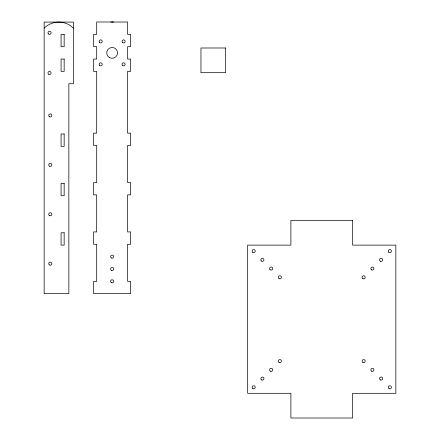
<?xml version="1.0" encoding="UTF-8"?>
<svg xmlns="http://www.w3.org/2000/svg" width="440" height="440" viewBox="0 0 440 440"><rect width="100%" height="100%" fill="white"/><g stroke="black" fill="none" stroke-linecap="round" stroke-linejoin="round"><path stroke-width="0.66" d="M73.409 28.177L73.425 22.082L44.143 22.082L44.143 293.661L68.844 293.661L68.844 83.743L73.425 83.743L73.409 28.177A20.608 20.608 0 0 0 58.894 22.082M110.715 22.044L127.573 22L127.573 34.348L130.658 34.348L130.658 46.695L127.573 46.695L127.573 59.043L130.658 59.043L130.658 71.396L127.573 71.396L127.573 133.133L130.658 133.133L130.658 145.486L127.573 145.486L127.573 182.529L130.658 182.529L130.658 194.876L127.573 194.876L127.573 231.924L130.658 231.924L130.658 244.272L127.573 244.272L127.573 281.314L130.658 281.314L130.658 293.661L93.61 293.661L93.61 281.314L96.696 281.314L96.696 244.272L93.61 244.272L93.61 231.924L96.696 231.924L96.696 194.876L93.61 194.876L93.61 182.529L96.696 182.529L96.696 145.486L93.61 145.486L93.61 133.133L96.696 133.133L96.696 71.396L93.61 71.396L93.61 59.043L96.696 59.043L96.696 46.695L93.61 46.695L93.61 34.348L96.696 34.348L96.696 22L112.134 22M112.255 22L113.79 22.061M44.143 28.177A20.642 20.642 0 0 1 58.784 22.082M64.158 34.348L61.072 34.348L61.072 46.695L64.158 46.695L64.158 34.348M225.654 47.998L200.959 47.998L200.959 72.694L225.654 72.694L225.654 47.998M64.158 59.043L61.072 59.043L61.072 71.396L64.158 71.396L64.158 59.043M64.158 133.991L61.072 133.991L61.072 146.339L64.158 146.339L64.158 133.991M64.158 183.381L61.072 183.381L61.072 195.729L64.158 195.729L64.158 183.381M352.638 220.429L290.895 220.429L290.895 245.124L247.676 245.124L247.676 393.305L290.895 393.305L290.895 418L352.638 418L352.638 393.305L395.857 393.305L395.857 245.124L352.638 245.124L352.638 220.429M64.158 232.777L61.072 232.777L61.072 245.124L64.158 245.124L64.158 232.777M99.583 65.423A1.546 1.546 0 0 0 102.163 64.73A1.546 1.546 0 0 0 100.276 62.838A1.546 1.546 0 0 0 99.583 65.423M122.821 42.746A1.546 1.546 0 0 0 125.136 41.41A1.546 1.546 0 0 0 122.821 40.073A1.546 1.546 0 0 0 122.821 42.746M109.434 57.552A5.401 5.401 0 0 0 117.535 52.872A5.401 5.401 0 0 0 109.434 48.191A5.401 5.401 0 0 0 109.434 57.552M99.583 42.504A1.546 1.546 0 0 0 102.163 41.811A1.546 1.546 0 0 0 100.276 39.919A1.546 1.546 0 0 0 99.583 42.504M122.821 65.67A1.546 1.546 0 0 0 125.136 64.334A1.546 1.546 0 0 0 122.821 62.997A1.546 1.546 0 0 0 122.821 65.67M111.364 270.303A1.546 1.546 0 0 0 113.68 268.966A1.546 1.546 0 0 0 111.364 267.63A1.546 1.546 0 0 0 111.364 270.303M111.364 257.956A1.546 1.546 0 0 0 113.68 256.619A1.546 1.546 0 0 0 111.364 255.282A1.546 1.546 0 0 0 111.364 257.956M111.364 282.651A1.546 1.546 0 0 0 113.68 281.314A1.546 1.546 0 0 0 111.364 279.978A1.546 1.546 0 0 0 111.364 282.651M261.305 260.931A1.546 1.546 0 0 0 263.885 260.244A1.546 1.546 0 0 0 261.993 258.352A1.546 1.546 0 0 0 261.305 260.931M270.034 269.665A1.546 1.546 0 0 0 272.619 268.972A1.546 1.546 0 0 0 270.727 267.08A1.546 1.546 0 0 0 270.034 269.665M279.087 278.641A1.546 1.546 0 0 0 281.402 277.305A1.546 1.546 0 0 0 279.087 275.968A1.546 1.546 0 0 0 279.087 278.641M252.89 252.445A1.546 1.546 0 0 0 255.206 251.108A1.546 1.546 0 0 0 252.89 249.772A1.546 1.546 0 0 0 252.89 252.445M388.762 252.219A1.546 1.546 0 0 0 391.341 251.526A1.546 1.546 0 0 0 389.455 249.634A1.546 1.546 0 0 0 388.762 252.219M380.347 261.195A1.546 1.546 0 0 0 382.663 259.859A1.546 1.546 0 0 0 380.347 258.522A1.546 1.546 0 0 0 380.347 261.195M371.3 269.682A1.546 1.546 0 0 0 373.879 268.989A1.546 1.546 0 0 0 371.993 267.096A1.546 1.546 0 0 0 371.3 269.682M362.885 278.658A1.546 1.546 0 0 0 365.2 277.321A1.546 1.546 0 0 0 362.885 275.985A1.546 1.546 0 0 0 362.885 278.658M279.103 362.445A1.546 1.546 0 0 0 281.419 361.108A1.546 1.546 0 0 0 279.103 359.772A1.546 1.546 0 0 0 279.103 362.445M270.369 371.173A1.546 1.546 0 0 0 272.685 369.837A1.546 1.546 0 0 0 270.369 368.5A1.546 1.546 0 0 0 270.369 371.173M261.641 379.907A1.546 1.546 0 0 0 263.956 378.57A1.546 1.546 0 0 0 261.641 377.234A1.546 1.546 0 0 0 261.641 379.907M252.907 388.636A1.546 1.546 0 0 0 255.222 387.299A1.546 1.546 0 0 0 252.907 385.963A1.546 1.546 0 0 0 252.907 388.636M362.885 362.445A1.546 1.546 0 0 0 365.2 361.108A1.546 1.546 0 0 0 362.885 359.772A1.546 1.546 0 0 0 362.885 362.445M371.618 371.173A1.546 1.546 0 0 0 373.934 369.837A1.546 1.546 0 0 0 371.618 368.5A1.546 1.546 0 0 0 371.618 371.173M380.347 379.907A1.546 1.546 0 0 0 382.663 378.57A1.546 1.546 0 0 0 380.347 377.234A1.546 1.546 0 0 0 380.347 379.907M389.081 388.636A1.546 1.546 0 0 0 391.397 387.299A1.546 1.546 0 0 0 389.081 385.963A1.546 1.546 0 0 0 389.081 388.636M49.495 116.804A1.546 1.546 0 0 0 51.81 115.467A1.546 1.546 0 0 0 49.495 114.13A1.546 1.546 0 0 0 49.495 116.804M49.495 166.194A1.546 1.546 0 0 0 51.81 164.857A1.546 1.546 0 0 0 49.495 163.521A1.546 1.546 0 0 0 49.495 166.194M49.495 215.589A1.546 1.546 0 0 0 51.81 214.253A1.546 1.546 0 0 0 49.495 212.916A1.546 1.546 0 0 0 49.495 215.589M48.45 33.897A1.546 1.546 0 0 0 51.035 33.203A1.546 1.546 0 0 0 49.142 31.312A1.546 1.546 0 0 0 48.45 33.897M49.495 264.985A1.546 1.546 0 0 0 51.81 263.648A1.546 1.546 0 0 0 49.495 262.312A1.546 1.546 0 0 0 49.495 264.985M48.747 74.272A1.546 1.546 0 0 0 51.062 72.936A1.546 1.546 0 0 0 48.747 71.599A1.546 1.546 0 0 0 48.747 74.272"/></g></svg>
